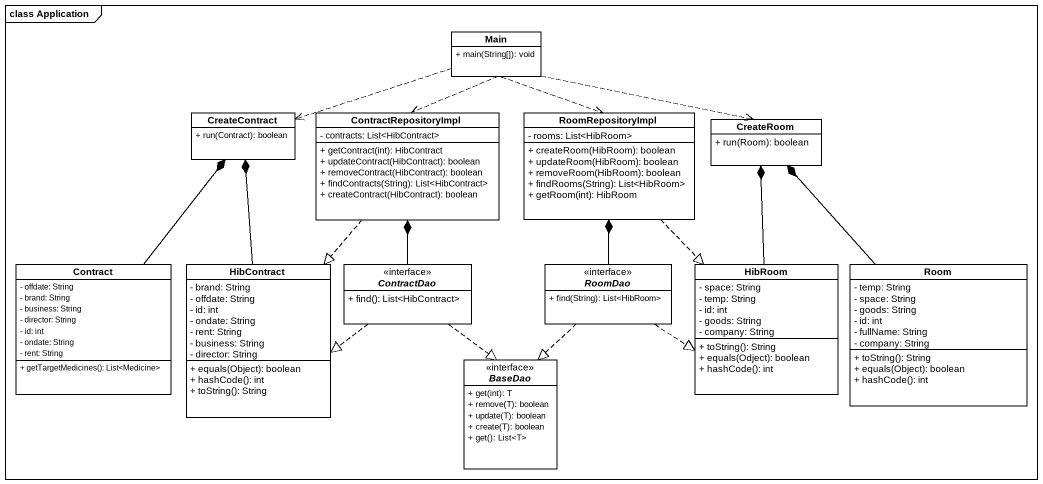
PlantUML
@startuml
mainframe class Application
hide circle
hide empty members
skinparam classAttributeIconSize 0
class Main {
  + main(String[]): void
}
class CreateContract {
  + run(Contract): boolean
}
class ContractRepositoryImpl {
  - contracts: List<HibContract>
  + getContract(int): HibContract
  + updateContract(HibContract): boolean
  + removeContract(HibContract): boolean
  + findContracts(String): List<HibContract>
  + createContract(HibContract): boolean
}
class RoomRepositoryImpl {
  - rooms: List<HibRoom>
  + createRoom(HibRoom): boolean
  + updateRoom(HibRoom): boolean
  + removeRoom(HibRoom): boolean
  + findRooms(String): List<HibRoom>
  + getRoom(int): HibRoom
}
class CreateRoom {
  + run(Room): boolean
}
class Contract {
  - offdate: String
  - brand: String
  - business: String
  - director: String
  - id: int
  - ondate: String
  - rent: String
  + getTargetMedicines(): List<Medicine>
}
class HibContract {
  - brand: String
  - offdate: String
  - id: int
  - ondate: String
  - rent: String
  - business: String
  - director: String
  + equals(Object): boolean
  + hashCode(): int
  + toString(): String
}
interface ContractDao {
  + find(): List<HibContract>
}
interface RoomDao {
  + find(String): List<HibRoom>
}
class HibRoom {
  - space: String
  - temp: String
  - id: int
  - goods: String
  - company: String
  + toString(): String
  + equals(Odject): boolean
  + hashCode(): int
}
class Room {
  - temp: String
  - space: String
  - goods: String
  - id: int
  - fullName: String
  - company: String
  + toString(): String
  + equals(Object): boolean
  + hashCode(): int
}
interface BaseDao {
  + get(int): T
  + remove(T): boolean
  + update(T): boolean
  + create(T): boolean
  + get(): List<T>
}
Main .left.> CreateContract
Main ..> ContractRepositoryImpl
Main ..> RoomRepositoryImpl
Main .right.> CreateRoom
ContractRepositoryImpl ..|> HibContract
RoomRepositoryImpl ..|> HibRoom
Contract -up-* CreateContract
HibContract -up-* CreateContract
ContractDao -up-* ContractRepositoryImpl
ContractDao .left.|> HibContract
ContractDao ..|> BaseDao
RoomDao -up-* RoomRepositoryImpl
RoomDao .right.|> HibRoom
RoomDao ..|> BaseDao
HibRoom -up-* CreateRoom
Room -up-* CreateRoom
@enduml
